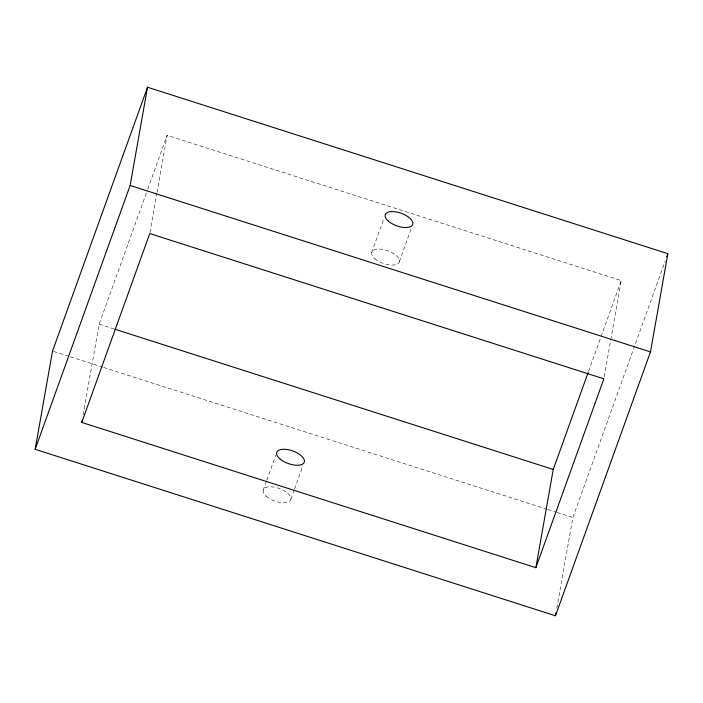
<?xml version="1.0" encoding="UTF-8"?>
<svg xmlns="http://www.w3.org/2000/svg" width="703" height="703" viewBox="0 0 703 703"><rect width="100%" height="100%" fill="white"/><g stroke="black" fill="none" stroke-linecap="round" stroke-linejoin="round"><path stroke-width="0.53" stroke-dasharray="3.52 2.64" d="M83.095 414.858L99.141 324.18L147.437 190.012M149.95 232.465L156.822 193.606M157.015 192.525L167.129 135.319L621.241 280.585L611.118 337.8M556.82 608.218L572.857 517.54L665.249 260.901M604.246 376.659L610.925 338.872M147.815 188.984L167.129 135.319M263.133 490.316L266.419 481.195M266.78 480.184L275.901 454.85M371.623 252.623L384.031 218.167M290.884 499.192L294.17 490.07M294.531 489.06L302.923 465.755M399.374 261.507L411.413 228.062M588.543 371.404L621.241 280.585M99.141 324.18L113.754 328.863M53.569 351.421L69.246 356.439M70.291 356.773L102.673 367.133M103.719 367.467L546.732 509.183M547.778 509.517L556.135 512.197M557.18 512.531L572.857 517.54M266.367 496.318A14.605 6.678 19.8 0 0 290.111 500.764A14.605 6.678 19.8 0 0 274.557 487.179A14.605 6.678 19.8 0 0 266.367 496.318M374.857 258.625A14.605 6.678 19.8 0 0 398.601 263.071A14.605 6.678 19.8 0 0 383.047 249.495A14.605 6.678 19.8 0 0 374.857 258.625"/><path stroke-width="1.05" d="M35.15 449.314L52.523 351.087L147.525 87.225L667.85 253.686L650.477 351.913L555.475 615.775L35.15 449.314L130.143 185.46L147.525 87.225M81.759 422.415L149.757 233.545L603.859 378.82L535.871 567.681L81.759 422.415L82.146 420.253M535.871 567.681L553.243 469.455L588.165 372.441M555.475 615.775L556.055 612.533M666.734 256.771L667.85 253.686M130.143 185.46L650.477 351.913M114.791 329.197L553.243 469.455M279.864 458.822A14.605 6.678 19.8 0 0 303.608 463.268A14.605 6.678 19.8 0 0 288.054 449.683A14.605 6.678 19.8 0 0 279.864 458.822M388.355 221.129A14.605 6.678 19.8 0 0 412.099 225.575A14.605 6.678 19.8 0 0 396.545 211.998A14.605 6.678 19.8 0 0 388.355 221.129"/></g></svg>
